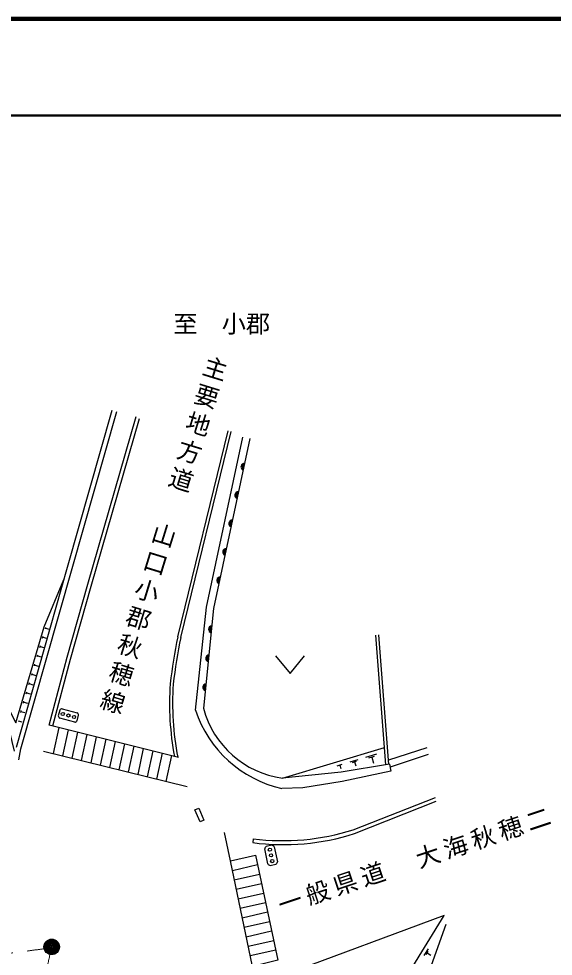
# Model space of a CAD drawing. Units: millimetres, scale not verified. Extents: x 40000 to 680000, y 20000 to 380000.
# Drawn here: x 448966 to 504166, y 283172 to 380000 of the extents above; entities that cross this region are included whole.
import ezdxf
from ezdxf.enums import TextEntityAlignment as Align

# ---------------------------------------------------------------- set-up
doc = ezdxf.new("R2010")
doc.units = ezdxf.units.MM
doc.header["$LTSCALE"] = 1000
doc.linetypes.add('CHAIN', pattern=[18.5, 12, -1.5, 3.5, -1.5])
for name, color, linetype, lineweight in [('M-BGD', 7, 'Continuous', 25), ('M-BMK', 2, 'CHAIN', 13), ('M-BMK-SRVR', 3, 'Continuous', 25), ('M-STR-STRC', 7, 'Continuous', 25), ('M-TTL', 2, 'Continuous', 140), ('M-TTL-LINE', 7, 'Continuous', 50)]:
    doc.layers.add(name, color=color, linetype=linetype, lineweight=lineweight)
doc.styles.add('@ＭＳ ゴシック', font='')
doc.styles.add('ＭＳ ゴシック', font='')
doc.styles.get('@ＭＳ ゴシック').set_extended_font_data('@MS Gothic')
doc.styles.get('ＭＳ ゴシック').set_extended_font_data('MS Gothic')

msp = doc.modelspace()

# ---------------------------------------------------------------- linework, layer by layer
at = {"layer": 'M-BGD'}
for p, q in [((465389, 316173), (470609, 337448)), ((465699, 316110), (470920, 337384)), ((451718, 316991), (451758, 317129)), ((451738, 317060), (452121, 316947)), ((451434, 316032), (451491, 316224)), ((451463, 316128), (451846, 316015)), ((486889, 302940), (485852, 316330)), ((487189, 302964), (486151, 316353)), ((451151, 315073), (451208, 315265)), ((451179, 315169), (451563, 315056)), ((450868, 314114), (450924, 314306)), ((450896, 314210), (451280, 314097)), ((475482, 314189), (476982, 312389)), ((476982, 312389), (478482, 314189)), ((450585, 313155), (450641, 313347)), ((450613, 313251), (450997, 313138)), ((450301, 312196), (450358, 312388)), ((450330, 312292), (450713, 312179)), ((450018, 311237), (450075, 311429)), ((450047, 311333), (450430, 311220)), ((449735, 310278), (449792, 310470)), ((449763, 310374), (450147, 310261)), ((449452, 309319), (449508, 309511)), ((449480, 309415), (449864, 309302)), ((449169, 308360), (449225, 308552)), ((449197, 308456), (449580, 308342)), ((448914, 307497), (449297, 307383)), ((448966, 303469), (449196, 304596)), ((476201, 301562), (486751, 304724)), ((484799, 303721), (485946, 304065)), ((491127, 304681), (487152, 303439)), ((483200, 303242), (484009, 303485)), ((483434, 303195), (483839, 303316)), ((483637, 303255), (483766, 302824)), ((485131, 303654), (485705, 303826)), ((485418, 303740), (485601, 303129)), ((491245, 304018), (487309, 302690)), ((481857, 302840), (482384, 302997)), ((482120, 302919), (482226, 302568)), ((487241, 302999), (487396, 302297)), ((478292, 300557), (476127, 300494)), ((483510, 296230), (491996, 299560)), ((483634, 295839), (492074, 299201)), ((473190, 295310), (473137, 294904)), ((490831, 283236), (491268, 283946)), ((491034, 283355), (491253, 283710)), ((491144, 283532), (491522, 283299))]:
    msp.add_line(p, q, dxfattribs=at)
for points in [[(448727, 304776), (454006, 323370), (458610, 339567)], [(449196, 304596), (454487, 323233), (459091, 339430)], [(452122, 307055), (453951, 314068), (456103, 321591), (461089, 338912)], [(452497, 306962), (454298, 313870), (456450, 321393), (461436, 338714)], [(467224, 308581), (468360, 319220), (472106, 336790)], [(472831, 336635), (469093, 319105), (468045, 308788)], [(448525, 304368), (447017, 310492), (448667, 307263), (451597, 317186), (453638, 322073)], [(487241, 302999), (482253, 302170), (476201, 301562)], [(487396, 302297), (482363, 301205), (478292, 300557)], [(454911, 248763), (486157, 276414), (492906, 287366)], [(492906, 287366), (476407, 281256), (477390, 278472)], [(493056, 286460), (489196, 275557), (468405, 257322), (454537, 245064)]]:
    msp.add_lwpolyline(points, dxfattribs=at)
msp.add_lwpolyline([(467551, 298454), (468092, 297227), (467705, 297056), (467165, 298283)], close=True, dxfattribs=at)
for centre, radius, start, end in [((472266, 333727), 354, 86.76142, 249.1666), ((472266, 333727), 283, 88.98546, 246.94256), ((472266, 333727), 212, 92.73178, 243.19623), ((472266, 333727), 142, 100.44351, 235.4845), ((472266, 333727), 100, 110.76118, 225.16684), ((471641, 330793), 354, 86.76142, 249.1666), ((471641, 330793), 283, 88.98546, 246.94256), ((471641, 330793), 212, 92.73178, 243.19623), ((471641, 330793), 142, 100.44351, 235.4845), ((471641, 330793), 100, 110.76118, 225.16684), ((471015, 327859), 354, 86.76142, 249.1666), ((471015, 327859), 283, 88.98546, 246.94256), ((471015, 327859), 212, 92.73178, 243.19623), ((471015, 327859), 142, 100.44351, 235.4845), ((471015, 327859), 100, 110.76118, 225.16684), ((470390, 324925), 354, 86.76142, 249.1666), ((470390, 324925), 283, 88.98546, 246.94256), ((470390, 324925), 212, 92.73178, 243.19623), ((470390, 324925), 142, 100.44351, 235.4845), ((470390, 324925), 100, 110.76118, 225.16684), ((469764, 321991), 354, 86.76142, 249.1666), ((469764, 321991), 283, 88.98546, 246.94256), ((469764, 321991), 212, 92.73178, 243.19623), ((469764, 321991), 142, 100.44351, 235.4845), ((469764, 321991), 100, 110.76118, 225.16684), ((468926, 316926), 354, 92.99312, 255.3983), ((468926, 316926), 283, 95.21716, 253.17426), ((468926, 316926), 212, 98.96349, 249.42793), ((468926, 316926), 142, 106.67522, 241.7162), ((468926, 316926), 100, 116.99288, 231.39854), ((525198, 303996), 61036, 168.49232, 173.11322), ((525198, 303996), 60719, 168.49232, 173.11322), ((468623, 313941), 354, 92.99312, 255.3983), ((468623, 313941), 283, 95.21716, 253.17426), ((468623, 313941), 212, 98.96349, 249.42793), ((468623, 313941), 142, 106.67522, 241.7162), ((468623, 313941), 100, 116.99288, 231.39854), ((494316, 309295), 29782, 176.1433, 190.60435), ((494316, 309295), 29466, 176.1433, 190.8879), ((468320, 310956), 354, 92.99312, 255.3983), ((468320, 310956), 283, 95.21716, 253.17426), ((468320, 310956), 212, 98.96349, 249.42793), ((468320, 310956), 142, 106.67522, 241.7162), ((468320, 310956), 100, 116.99288, 231.39854), ((478823, 312407), 12214, 198.2564, 257.24787), ((477561, 311313), 9846, 194.86396, 262.05598), ((476273, 319061), 24360, 262.60198, 287.58727), ((476273, 319061), 23950, 262.60198, 287.58727)]:
    msp.add_arc(centre, radius, start, end, dxfattribs=at)
at = {"layer": 'M-BMK'}
for centre, radius, start, end in [((426000, 467072), 184904, 271.67375, 278.19341), ((635946, 241365), 188493, 166.88322, 171.574)]:
    msp.add_arc(centre, radius, start, end, dxfattribs=at)
at = {"layer": 'M-BMK-SRVR'}
for radius in [800, 726, 651, 578, 486, 378, 298, 205, 87.8]:
    msp.add_circle((452371, 284141), radius, dxfattribs=at)
at = {"layer": 'M-STR-STRC'}
for p, q in [((453206, 308584), (453053, 308004)), ((453451, 308727), (454998, 308317)), ((454986, 307492), (455140, 308072)), ((465459, 303710), (452122, 307055)), ((454741, 307350), (453195, 307760)), ((453093, 306812), (452509, 304102)), ((454063, 306568), (453480, 303863)), ((455034, 306325), (454452, 303623)), ((456004, 306082), (455423, 303384)), ((456975, 305838), (456394, 303144)), ((457945, 305595), (457366, 302905)), ((458916, 305351), (458337, 302665)), ((459886, 305108), (459308, 302426)), ((451538, 304341), (466342, 300692)), ((460857, 304864), (460280, 302187)), ((461827, 304621), (461251, 301947)), ((462798, 304377), (462223, 301708)), ((463768, 304134), (463194, 301468)), ((464739, 303890), (464165, 301229)), ((470819, 293020), (470221, 295949)), ((475115, 294631), (474527, 294510)), ((475351, 294475), (475672, 292907)), ((474692, 292707), (474371, 294274)), ((471024, 292042), (473631, 292635)), ((474928, 292551), (475516, 292671)), ((471230, 291063), (473839, 291657)), ((471436, 290084), (474047, 290678)), ((471641, 289105), (474254, 289700)), ((471847, 288127), (474462, 288722)), ((472052, 287148), (474670, 287743)), ((472258, 286169), (474877, 286765)), ((472464, 285190), (475085, 285787)), ((472669, 284211), (475293, 284808)), ((472875, 283233), (475500, 283830))]:
    msp.add_line(p, q, dxfattribs=at)
msp.add_lwpolyline([(470819, 293020), (473423, 293613), (475728, 282757), (473108, 282125)], close=True, dxfattribs=at)
for centre in [(453516, 308192), (454096, 308038), (454676, 307884), (474901, 294179), (475022, 293591), (475142, 293003)]:
    msp.add_circle(centre, 167, dxfattribs=at)
for centre, radius, start, end in [((453362, 308021), 310, 182.97398, 237.33511), ((453463, 308424), 302, 92.28015, 148.02894), ((454820, 308050), 320, 3.95113, 56.35796), ((454721, 307667), 318, 273.72478, 326.58432), ((474679, 294241), 310, 119.38688, 173.748), ((475086, 294330), 302, 28.69304, 84.44183), ((474967, 292866), 318, 210.13767, 262.99721), ((475354, 292948), 320, 300.36402, 352.77086)]:
    msp.add_arc(centre, radius, start, end, dxfattribs=at)
at = {"layer": 'M-TTL'}
msp.add_line((680000, 380000), (40000, 380000), dxfattribs=at)
at = {"layer": 'M-TTL-LINE'}
msp.add_line((40000, 370000), (680000, 370000), dxfattribs=at)

# ---------------------------------------------------------------- texts
at = {"layer": 'M-BGD', "style": 'ＭＳ ゴシック'}
msp.add_text('至\u3000小郡', height=1833, dxfattribs=at).set_placement((469926, 347025), align=Align.BOTTOM_CENTER)
at = {"layer": 'M-BGD'}
for s, rotation, style, p in [('主', 252.914, '@ＭＳ ゴシック', (467846, 344332)), ('要', 252.914, '@ＭＳ ゴシック', (466964, 341464)), ('地', 252.914, '@ＭＳ ゴシック', (466083, 338596)), ('方', 252.914, '@ＭＳ ゴシック', (465201, 335729)), ('道', 252.914, '@ＭＳ ゴシック', (464320, 332861)), ('山', 252.914, '@ＭＳ ゴシック', (462557, 327126)), ('口', 252.914, '@ＭＳ ゴシック', (461676, 324258)), ('小', 252.914, '@ＭＳ ゴシック', (460794, 321391)), ('郡', 252.914, '@ＭＳ ゴシック', (459913, 318523)), ('秋', 252.914, '@ＭＳ ゴシック', (459031, 315656)), ('穂', 252.914, '@ＭＳ ゴシック', (458150, 312788)), ('線', 252.914, '@ＭＳ ゴシック', (457269, 309920)), ('二', 18.427, 'ＭＳ ゴシック', (503076, 295944)), ('穂', 18.427, 'ＭＳ ゴシック', (500230, 294996)), ('秋', 18.427, 'ＭＳ ゴシック', (497383, 294048)), ('海', 18.427, 'ＭＳ ゴシック', (494537, 293100)), ('大', 18.427, 'ＭＳ ゴシック', (491691, 292151)), ('道', 18.427, 'ＭＳ ゴシック', (485999, 290255)), ('県', 18.427, 'ＭＳ ゴシック', (483153, 289306)), ('般', 18.427, 'ＭＳ ゴシック', (480306, 288358)), ('一', 18.427, 'ＭＳ ゴシック', (477460, 287410))]:
    msp.add_text(s, height=1833, rotation=rotation, dxfattribs=dict(at, style=style)).set_placement(p, align=Align.BOTTOM_CENTER)

doc.saveas('drawing.dxf')
